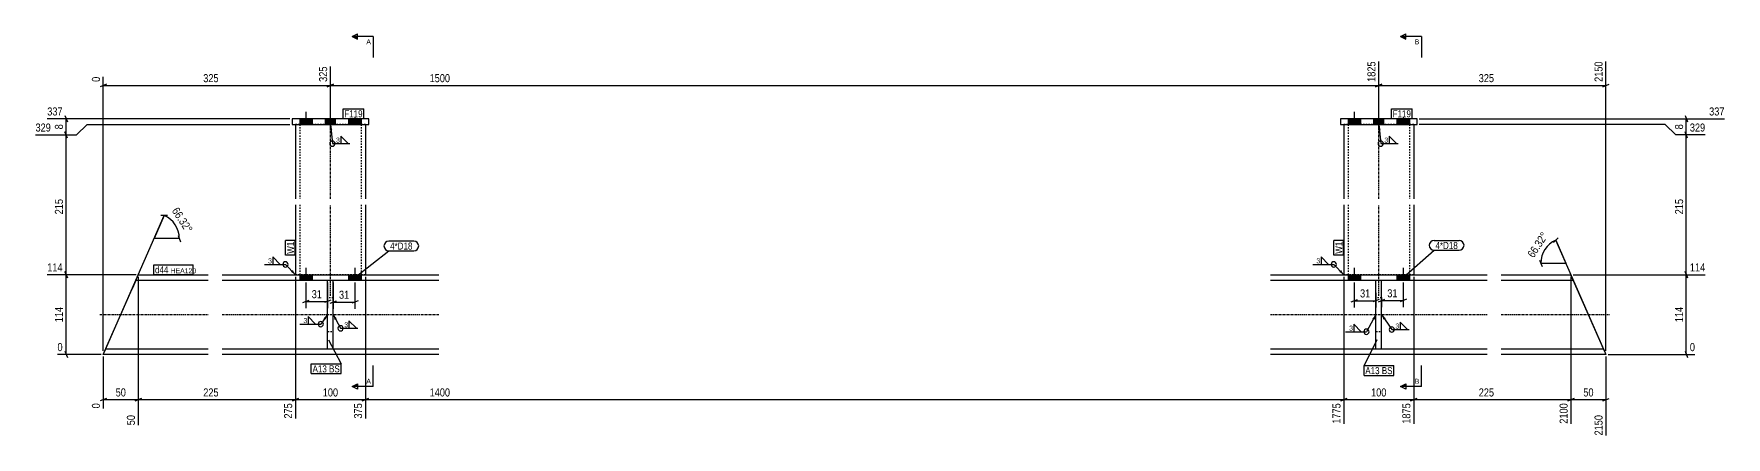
# Model space of a CAD drawing. Header units: millimetres. Extents: x 24 to 29639, y 5 to 975.
# Drawn here: x 27218 to 29639, y 5 to 581 of the extents above; entities that cross this region are included whole.
import ezdxf

# ---------------------------------------------------------------- set-up
doc = ezdxf.new("R2010")
doc.units = ezdxf.units.MM
doc.linetypes.add('DXK_LINE_DOT2', pattern=[3.9198, 1.9599, -1.9599])
doc.linetypes.add('DXK_LINE_DOT3', pattern=[5.9187, 2.979, -0.9799, 0.9799, -0.9799])
for name, color, linetype in [('MÅLSÆTNING', 7, 'Continuous'), ('STÅL', 7, 'Continuous'), ('TEKST', 7, 'Continuous')]:
    doc.layers.add(name, color=color, linetype=linetype)
doc.styles.add('Arial', font='ARIAL.TTF', dxfattribs={"height": 0.2})
doc.styles.add('Arial Narrow', font='ARIALN.TTF', dxfattribs={"height": 0.2})

msp = doc.modelspace()

# ---------------------------------------------------------------- hatches: boundary and pattern name
at = {"layer": 'STÅL', "linetype": 'Continuous'}
for points in [[(27598.2, 452), (27616.2, 452), (27616.2, 460), (27598.2, 460)], [(27598.2, 452), (27616.2, 452), (27616.2, 460), (27598.2, 460)], [(27635.2, 452), (27649.2, 452), (27649.2, 460), (27635.2, 460)], [(27635.2, 452), (27649.2, 452), (27649.2, 460), (27635.2, 460)], [(27668.2, 452), (27686.2, 452), (27686.2, 460), (27668.2, 460)], [(27668.2, 452), (27686.2, 452), (27686.2, 460), (27668.2, 460)], [(29098.2, 452), (29116.2, 452), (29116.2, 460), (29098.2, 460)], [(29098.2, 452), (29116.2, 452), (29116.2, 460), (29098.2, 460)], [(29135.2, 452), (29149.2, 452), (29149.2, 460), (29135.2, 460)], [(29135.2, 452), (29149.2, 452), (29149.2, 460), (29135.2, 460)], [(29168.2, 452), (29186.2, 452), (29186.2, 460), (29168.2, 460)], [(29168.2, 452), (29186.2, 452), (29186.2, 460), (29168.2, 460)], [(27598.2, 229), (27616.2, 229), (27616.2, 237), (27598.2, 237)], [(27668.2, 229), (27686.2, 229), (27686.2, 237), (27668.2, 237)], [(29098.2, 229), (29116.2, 229), (29116.2, 237), (29098.2, 237)], [(29168.2, 229), (29186.2, 229), (29186.2, 237), (29168.2, 237)]]:
    msp.add_hatch(color=96, dxfattribs=at).paths.add_polyline_path(points)
at = {"layer": 'TEKST', "linetype": 'Continuous'}
for color, points in [(30, [(27680.7, 577.7), (27680.7, 574), (27673.2, 577.7)]), (30, [(29180.7, 577.7), (29180.7, 574), (29173.2, 577.7)]), (3, [(27588.3, 243.7), (27592.2, 237), (27585.6, 241.1)]), (3, [(29088.3, 243.7), (29092.2, 237), (29085.6, 241.1)]), (3, [(27632.3, 175), (27638.2, 180), (27635.4, 172.9)]), (3, [(29132.9, 174.4), (29138.2, 180), (29136.2, 172.6)]), (3, [(29148.9, 172.8), (29146.2, 180), (29152, 174.9)]), (30, [(27680.7, 81.1), (27680.7, 77.4), (27673.2, 77.4)]), (30, [(29180.7, 81.1), (29180.7, 77.4), (29173.2, 77.4)])]:
    msp.add_hatch(color=color, dxfattribs=at).paths.add_polyline_path(points)

# ---------------------------------------------------------------- linework, layer by layer
at = {"layer": 'MÅLSÆTNING', "color": 7, "linetype": 'Continuous'}
for p, q in [((27642.2, 455), (27642.2, 534.8)), ((27642.2, 455), (27642.2, 534.8)), ((29142.2, 455), (29142.2, 542.1)), ((29467.2, 128.3), (29467.2, 542.1)), ((27321.7, 509.5), (27312.7, 505.9)), ((27317.2, 128.3), (27317.2, 520.2)), ((27646.7, 509.5), (27637.7, 505.9)), ((27637.7, 505.9), (27646.7, 509.5)), ((29137.7, 505.9), (29146.7, 509.5)), ((29462.7, 505.9), (29471.7, 509.5)), ((27317.2, 507.7), (27642.2, 507.7)), ((27642.2, 507.7), (29142.2, 507.7)), ((27262.2, 464.5), (27265.8, 455.5)), ((29580.4, 464.5), (29584, 455.5)), ((27220.2, 437), (27279, 437)), ((27584.2, 460), (27237, 460)), ((27265.8, 432.5), (27262.2, 441.5)), ((27264, 437), (27264, 460)), ((27279, 437), (27294, 452)), ((27279, 437), (27294, 452)), ((27294, 452), (27584.2, 452)), ((27294, 452), (27584.2, 452)), ((29200.2, 460), (29636.8, 460)), ((29552.2, 452), (29200.2, 452)), ((29567.2, 437), (29552.2, 452)), ((29609.2, 437), (29567.2, 437)), ((29584, 432.5), (29580.4, 441.5)), ((29582.2, 437), (29582.2, 460)), ((27318.4, 125.8), (27404.4, 321.7)), ((27404.4, 321.7), (27389.9, 288.8)), ((27409.2, 321.6), (27399.5, 321.9)), ((27424.1, 293.3), (27427.7, 284.3)), ((27425.9, 288.8), (27389.9, 288.8)), ((29392.1, 283), (29398.9, 289.9)), ((29466, 125.8), (29395.5, 286.5)), ((29395.5, 286.5), (29410, 253.5)), ((29372.2, 258), (29375.8, 249)), ((29374, 253.5), (29410, 253.5)), ((27364.2, 237), (27237, 237)), ((27265.8, 232.5), (27262.2, 241.5)), ((27264, 123), (27264, 237)), ((27367.2, 234), (27367.2, 21.8)), ((27592.2, 234), (27592.2, 31.3)), ((27592.2, 234), (27592.2, 31.3)), ((27607.2, 226), (27607.2, 189.3)), ((27638.2, 226), (27638.2, 189.3)), ((27646.2, 226), (27646.2, 188.4)), ((27677.2, 226), (27677.2, 188.4)), ((27692.2, 234), (27692.2, 31.3)), ((27692.2, 234), (27692.2, 31.3)), ((29092.2, 234), (29092.2, 24)), ((29092.2, 234), (29092.2, 24)), ((29107.2, 226), (29107.2, 190.3)), ((29177.2, 226), (29177.2, 190.6)), ((29192.2, 234), (29192.2, 24)), ((29417.2, 234), (29417.2, 24)), ((29417.2, 234), (29417.2, 24)), ((29420.2, 237), (29609.2, 237)), ((29584, 232.5), (29580.4, 241.5)), ((29582.2, 123), (29582.2, 237)), ((27602.7, 197.1), (27611.7, 200.7)), ((27607.2, 198.9), (27638.2, 198.9)), ((27642.7, 200.7), (27633.7, 197.1)), ((27646.2, 198), (27677.2, 198)), ((27681.7, 199.8), (27672.7, 196.2)), ((29102.7, 198.1), (29111.7, 201.7)), ((29107.2, 199.9), (29138.2, 199.9)), ((29142.7, 201.7), (29133.7, 198.1)), ((29138.2, 211.2), (29138.2, 190.3)), ((29146.2, 204.7), (29146.2, 190.6)), ((29146.2, 200.2), (29177.2, 200.2)), ((29181.7, 202), (29172.7, 198.4)), ((27314.2, 123), (27251.6, 123)), ((27262.2, 127.5), (27265.8, 118.5)), ((29470.2, 123), (29594.6, 123)), ((29580.4, 127.5), (29584, 118.5)), ((27317.2, 120), (27317.2, 45.9)), ((29467.2, 120), (29467.2, 7.2)), ((27321.7, 60.2), (27312.7, 56.6)), ((27317.2, 58.4), (27367.2, 58.4)), ((27362.7, 56.6), (27371.7, 60.2)), ((27367.2, 58.4), (27592.2, 58.4)), ((27596.7, 60.2), (27587.7, 56.6)), ((27587.7, 56.6), (27596.7, 60.2)), ((27592.2, 58.4), (27692.2, 58.4)), ((27696.7, 60.2), (27687.7, 56.6)), ((27687.7, 56.6), (27696.7, 60.2)), ((27692.2, 58.4), (29092.2, 58.4)), ((29096.7, 60.2), (29087.7, 56.6)), ((29087.7, 56.6), (29096.7, 60.2)), ((29092.2, 58.4), (29192.2, 58.4)), ((29187.7, 56.6), (29196.7, 60.2)), ((29421.7, 60.2), (29412.7, 56.6)), ((29417.2, 58.4), (29467.2, 58.4)), ((29462.7, 56.6), (29471.7, 60.2))]:
    msp.add_line(p, q, dxfattribs=at)
for centre, start, end in [((27389.9, 288.8), 0, 66.3179), ((29410, 253.5), 113.6821, 180)]:
    msp.add_arc(centre, 36, start, end, dxfattribs=at)
at = {"layer": 'STÅL', "color": 96, "linetype": 'Continuous'}
for p, q in [((27642.2, 445.4), (27642.2, 532)), ((27642.2, 445.4), (27642.2, 532)), ((29142.2, 445.4), (29142.2, 532)), ((29142.2, 445.4), (29142.2, 532)), ((27607.2, 470), (27607.2, 452)), ((27607.2, 470), (27607.2, 452)), ((27677.2, 470), (27677.2, 452)), ((27677.2, 470), (27677.2, 452)), ((29107.2, 470), (29107.2, 452)), ((29107.2, 470), (29107.2, 452)), ((29177.2, 470), (29177.2, 452)), ((29177.2, 470), (29177.2, 452)), ((27598.2, 460), (27598.2, 452)), ((27598.2, 460), (27598.2, 452)), ((27616.2, 460), (27616.2, 452)), ((27616.2, 460), (27616.2, 452)), ((27635.2, 452), (27635.2, 460)), ((27635.2, 452), (27635.2, 460)), ((27649.2, 452), (27649.2, 460)), ((27649.2, 452), (27649.2, 460)), ((27668.2, 460), (27668.2, 452)), ((27668.2, 460), (27668.2, 452)), ((27686.2, 460), (27686.2, 452)), ((27686.2, 460), (27686.2, 452)), ((29098.2, 460), (29098.2, 452)), ((29098.2, 460), (29098.2, 452)), ((29116.2, 460), (29116.2, 452)), ((29116.2, 460), (29116.2, 452)), ((29135.2, 452), (29135.2, 460)), ((29135.2, 452), (29135.2, 460)), ((29149.2, 452), (29149.2, 460)), ((29149.2, 452), (29149.2, 460)), ((29168.2, 460), (29168.2, 452)), ((29168.2, 460), (29168.2, 452)), ((29186.2, 460), (29186.2, 452)), ((29186.2, 460), (29186.2, 452)), ((27607.2, 247), (27607.2, 229)), ((27677.2, 247), (27677.2, 229)), ((29107.2, 247), (29107.2, 229)), ((29177.2, 247), (29177.2, 229)), ((27598.2, 237), (27598.2, 229)), ((27616.2, 237), (27616.2, 229)), ((27668.2, 237), (27668.2, 229)), ((27686.2, 237), (27686.2, 229)), ((29098.2, 237), (29098.2, 229)), ((29116.2, 237), (29116.2, 229)), ((29168.2, 237), (29168.2, 229)), ((29186.2, 237), (29186.2, 229))]:
    msp.add_line(p, q, dxfattribs=at)
at = {"layer": 'STÅL', "color": 7, "linetype": 'DXK_LINE_DOT3'}
for p, q in [((27642.2, 345.4), (27642.2, 482)), ((29142.2, 345.4), (29142.2, 482)), ((27642.2, 207), (27642.2, 337)), ((29142.2, 207), (29142.2, 337)), ((27312.2, 180), (27467.2, 180)), ((27487.2, 180), (27797.2, 180)), ((28987.2, 180), (29297.2, 180)), ((29317.2, 180), (29472.2, 180))]:
    msp.add_line(p, q, dxfattribs=at)
at = {"layer": 'STÅL', "color": 2, "linetype": 'Continuous'}
for p, q in [((27697.2, 460), (27587.2, 460)), ((27587.2, 460), (27587.2, 452)), ((27587.2, 452), (27697.2, 452)), ((27592.2, 452), (27592.2, 345.4)), ((27692.2, 452), (27692.2, 345.4)), ((27697.2, 452), (27697.2, 460)), ((29197.2, 460), (29087.2, 460)), ((29087.2, 460), (29087.2, 452)), ((29087.2, 452), (29197.2, 452)), ((29092.2, 452), (29092.2, 345.4)), ((29192.2, 452), (29192.2, 345.4)), ((29197.2, 452), (29197.2, 460)), ((27592.2, 337), (27592.2, 237)), ((27692.2, 337), (27692.2, 237)), ((29092.2, 337), (29092.2, 237)), ((29192.2, 337), (29192.2, 237)), ((27363.7, 229), (27358.4, 217)), ((27363.7, 229), (27367.2, 237)), ((27467.2, 229), (27363.7, 229)), ((27367.2, 237), (27467.2, 237)), ((27487.2, 237), (27797.2, 237)), ((27797.2, 229), (27487.2, 229)), ((27638.2, 131), (27638.2, 229)), ((27646.2, 131), (27646.2, 229)), ((28987.2, 237), (29297.2, 237)), ((29297.2, 229), (28987.2, 229)), ((29138.2, 131), (29138.2, 229)), ((29146.2, 131), (29146.2, 229)), ((29317.2, 237), (29417.2, 237)), ((29420.7, 229), (29317.2, 229)), ((29458.4, 143), (29417.2, 237)), ((27317.2, 123), (27358.4, 217)), ((27467.2, 123), (27317.2, 123)), ((27320.7, 131), (27467.2, 131)), ((27487.2, 131), (27797.2, 131)), ((27797.2, 123), (27487.2, 123)), ((28987.2, 131), (29297.2, 131)), ((29297.2, 123), (28987.2, 123)), ((29317.2, 131), (29463.7, 131)), ((29467.2, 123), (29317.2, 123)), ((29463.7, 131), (29458.4, 143)), ((29463.7, 131), (29467.2, 123))]:
    msp.add_line(p, q, dxfattribs=at)
at = {"layer": 'STÅL', "color": 7, "linetype": 'DXK_LINE_DOT2'}
for p, q in [((27692.2, 452), (27592.2, 452)), ((27598.2, 452), (27598.2, 345.4)), ((27686.2, 452), (27686.2, 345.4)), ((29192.2, 452), (29092.2, 452)), ((29098.2, 452), (29098.2, 345.4)), ((29186.2, 452), (29186.2, 345.4)), ((27598.2, 337), (27598.2, 237)), ((27686.2, 337), (27686.2, 237)), ((29098.2, 337), (29098.2, 237)), ((29186.2, 337), (29186.2, 237)), ((27363.3, 228.1), (27360.4, 221.6)), ((27363.7, 229), (27363.3, 228.1)), ((27692.2, 237), (27592.2, 237)), ((27646.2, 229), (27638.2, 229)), ((27638.2, 131), (27638.2, 229)), ((27646.2, 131), (27646.2, 229)), ((29192.2, 237), (29092.2, 237)), ((29146.2, 229), (29138.2, 229)), ((29138.2, 131), (29138.2, 229)), ((29146.2, 131), (29146.2, 229)), ((29421.1, 228.1), (29420.7, 229)), ((27646.2, 204), (27638.2, 204)), ((29146.2, 204), (29138.2, 204)), ((27638.2, 156), (27646.2, 156)), ((29138.2, 156), (29146.2, 156)), ((27638.2, 131), (27646.2, 131)), ((29138.2, 131), (29146.2, 131)), ((29463.3, 132), (29460.4, 138.4)), ((29463.7, 131), (29463.3, 132))]:
    msp.add_line(p, q, dxfattribs=at)
at = {"layer": 'STÅL', "color": 96, "linetype": 'DXK_LINE_DOT2'}
for p, q in [((27607.2, 247), (27607.2, 229)), ((27677.2, 247), (27677.2, 229)), ((29107.2, 247), (29107.2, 229)), ((29177.2, 247), (29177.2, 229)), ((27598.2, 237), (27598.2, 229)), ((27616.2, 237), (27616.2, 229)), ((27668.2, 237), (27668.2, 229)), ((27686.2, 237), (27686.2, 229)), ((29098.2, 237), (29098.2, 229)), ((29116.2, 237), (29116.2, 229)), ((29168.2, 237), (29168.2, 229)), ((29186.2, 237), (29186.2, 229))]:
    msp.add_line(p, q, dxfattribs=at)
at = {"layer": 'TEKST', "color": 30, "linetype": 'Continuous'}
for p, q in [((27673.2, 577.7), (27680.7, 581.5)), ((27680.7, 574), (27680.7, 581.5)), ((29173.2, 577.7), (29180.7, 581.5)), ((29180.7, 574), (29180.7, 581.5)), ((27673.2, 577.7), (27680.7, 574)), ((29173.2, 577.7), (29180.7, 574)), ((27673.2, 77.4), (27680.7, 81.1)), ((27680.7, 73.6), (27673.2, 77.4)), ((27680.7, 81.1), (27680.7, 73.6)), ((29173.2, 77.4), (29180.7, 81.1)), ((29180.7, 73.6), (29173.2, 77.4)), ((29180.7, 81.1), (29180.7, 73.6))]:
    msp.add_line(p, q, dxfattribs=at)
at = {"layer": 'TEKST', "color": 3, "linetype": 'Continuous'}
for p, q in [((27592.2, 237), (27577.8, 251.8)), ((29092.2, 237), (29077.8, 251.8)), ((27638.2, 180), (27628.4, 166.4)), ((29138.2, 180), (29124.6, 155.5))]:
    msp.add_line(p, q, dxfattribs=at)
for centre, start, end in [((27628.4, 166.4), 90, 270), ((27628.4, 166.4), 270, 90), ((29124.6, 155.5), 90, 270), ((29124.6, 155.5), 270, 90)]:
    msp.add_arc(centre, 3.75, start, end, dxfattribs=at)

# ---------------------------------------------------------------- wipeouts: each hides what was drawn before it
at = {"color": 0, "linetype": 'Continuous'}
for points in [[(27700.2, 566.5), (27700.2, 574), (27693.5, 574), (27693.5, 566.5)], [(29200.2, 566.5), (29200.2, 574), (29193.5, 574), (29193.5, 566.5)]]:
    msp.add_wipeout(points, dxfattribs=at).dxf.layer = 'TEKST'
at = {"color": 0}
for points in [[(27759.6, 273), (27759.6, 283.5), (27727.6, 283.5), (27727.6, 273)], [(29255.3, 273.8), (29255.3, 284.3), (29223.3, 284.3), (29223.3, 273.8)], [(27558.2, 252.7), (27558.2, 261.4), (27552.4, 261.4), (27552.4, 252.7)], [(29058.2, 252.7), (29058.2, 261.4), (29052.4, 261.4), (29052.4, 252.7)], [(27637, 97.4), (27637, 107.9), (27616.6, 107.9), (27616.6, 97.4)], [(29143.4, 94.9), (29143.4, 105.4), (29122.9, 105.4), (29122.9, 94.9)]]:
    msp.add_wipeout(points, dxfattribs=at).dxf.layer = 'TEKST'

# ---------------------------------------------------------------- next in the draw order: linework, layer by layer
at = {"layer": 'TEKST', "color": 7, "linetype": 'Continuous'}
for p, q in [((27703.2, 577.7), (27673.2, 577.7)), ((27703.2, 577.7), (27703.2, 547.7)), ((29203.2, 577.7), (29173.2, 577.7)), ((29203.2, 577.7), (29203.2, 547.7))]:
    msp.add_line(p, q, dxfattribs=at)
at = {"layer": 'TEKST', "color": 3, "linetype": 'Continuous'}
for p, q in [((27547.7, 251.8), (27577.8, 251.8)), ((27559.7, 262.5), (27559.7, 251.8)), ((27559.7, 251.8), (27570.4, 251.8)), ((29047.7, 251.8), (29077.8, 251.8)), ((29059.7, 262.5), (29059.7, 251.8)), ((29059.7, 251.8), (29070.4, 251.8))]:
    msp.add_line(p, q, dxfattribs=at)

# ---------------------------------------------------------------- next in the draw order: texts
at = {"layer": 'TEKST', "color": 3, "linetype": 'Continuous', "style": 'Arial'}
for s, p in [('A', (27693.5, 566.5)), ('B', (29193.5, 566.5))]:
    msp.add_text(s, height=7.16, dxfattribs=at).set_placement(p)
at = {"layer": 'TEKST', "color": 3, "style": 'Arial Narrow'}
for p in [(27553, 253.3), (29053, 253.3)]:
    msp.add_text('3', height=7.16, dxfattribs=at).set_placement(p)

# ---------------------------------------------------------------- next in the draw order: wipeouts: each hides what was drawn before it
at = {"color": 0, "linetype": 'Continuous'}
for points, layer in [([(27639.8, 537.2), (27623, 537.2), (27623, 510.4), (27639.8, 510.4)], 'MÅLSÆTNING'), ([(29139.8, 544.5), (29123, 544.5), (29123, 510.4), (29139.8, 510.4)], 'MÅLSÆTNING'), ([(27314.8, 522.6), (27298, 522.6), (27298, 510.4), (27314.8, 510.4)], 'MÅLSÆTNING'), ([(29639.2, 462.4), (29639.2, 479.2), (29612.5, 479.2), (29612.5, 462.4)], 'MÅLSÆTNING'), ([(27261.3, 239.4), (27261.3, 256.2), (27234.6, 256.2), (27234.6, 239.4)], 'MÅLSÆTNING'), ([(29611.6, 239.4), (29611.6, 256.2), (29584.9, 256.2), (29584.9, 239.4)], 'MÅLSÆTNING'), ([(27261.3, 125.4), (27261.3, 142.2), (27249.2, 142.2), (27249.2, 125.4)], 'MÅLSÆTNING'), ([(29597, 125.4), (29597, 142.2), (29584.9, 142.2), (29584.9, 125.4)], 'MÅLSÆTNING'), ([(27314.8, 55.6), (27298, 55.6), (27298, 43.5), (27314.8, 43.5)], 'MÅLSÆTNING'), ([(27589.8, 55.6), (27573, 55.6), (27573, 28.9), (27589.8, 28.9)], 'MÅLSÆTNING'), ([(27689.8, 55.6), (27673, 55.6), (27673, 28.9), (27689.8, 28.9)], 'MÅLSÆTNING'), ([(29089.8, 55.6), (29073, 55.6), (29073, 21.6), (29089.8, 21.6)], 'MÅLSÆTNING'), ([(29189.8, 55.6), (29173, 55.6), (29173, 21.6), (29189.8, 21.6)], 'MÅLSÆTNING'), ([(27364.8, 38.8), (27348, 38.8), (27348, 19.4), (27364.8, 19.4)], 'MÅLSÆTNING'), ([(29464.8, 38.8), (29448, 38.8), (29448, 4.8), (29464.8, 4.8)], 'MÅLSÆTNING'), ([(27700.2, 81.1), (27700.2, 88.6), (27693.5, 88.6), (27693.5, 81.1)], 'TEKST')]:
    msp.add_wipeout(points, dxfattribs=at).dxf.layer = layer
at = {"color": 0}
for points, layer in [([(27501.6, 510), (27501.6, 526.8), (27457.8, 526.8), (27457.8, 510)], 'MÅLSÆTNING'), ([(29002.7, 510), (29002.7, 526.8), (27781.7, 526.8), (27781.7, 510)], 'MÅLSÆTNING'), ([(27261.8, 454.6), (27245, 454.6), (27245, 442.5), (27261.8, 442.5)], 'MÅLSÆTNING'), ([(29580, 454.6), (29563.2, 454.6), (29563.2, 442.5), (29580, 442.5)], 'MÅLSÆTNING'), ([(27435.5, 292.2), (27449.6, 301.4), (27425.5, 338.4), (27411.4, 329.2)], 'MÅLSÆTNING'), ([(29388.5, 293.9), (29374.4, 303.1), (29350.3, 266.2), (29364.3, 257)], 'MÅLSÆTNING'), ([(29132.4, 202.2), (29132.4, 219), (29113, 219), (29113, 202.2)], 'MÅLSÆTNING'), ([(27632.4, 201.1), (27632.4, 217.9), (27613, 217.9), (27613, 201.1)], 'MÅLSÆTNING'), ([(27261.8, 193.4), (27245, 193.4), (27245, 166.7), (27261.8, 166.7)], 'MÅLSÆTNING'), ([(29580, 193.4), (29563.2, 193.4), (29563.2, 166.7), (29580, 166.7)], 'MÅLSÆTNING'), ([(27351.9, 60.6), (27351.9, 77.4), (27332.5, 77.4), (27332.5, 60.6)], 'MÅLSÆTNING'), ([(27501.6, 60.6), (27501.6, 77.4), (27457.8, 77.4), (27457.8, 60.6)], 'MÅLSÆTNING'), ([(27655.6, 60.6), (27655.6, 77.4), (27628.8, 77.4), (27628.8, 60.6)], 'MÅLSÆTNING'), ([(29002.7, 60.6), (29002.7, 77.4), (27781.7, 77.4), (27781.7, 60.6)], 'MÅLSÆTNING'), ([(29155.6, 60.6), (29155.6, 77.4), (29128.8, 77.4), (29128.8, 60.6)], 'MÅLSÆTNING'), ([(29451.9, 60.6), (29451.9, 77.4), (29432.5, 77.4), (29432.5, 60.6)], 'MÅLSÆTNING'), ([(27688.2, 462.1), (27688.2, 472.6), (27662, 472.6), (27662, 462.1)], 'TEKST'), ([(27655.4, 425.4), (27655.4, 434.1), (27649.6, 434.1), (27649.6, 425.4)], 'TEKST'), ([(29155.4, 425.4), (29155.4, 434.1), (29149.6, 434.1), (29149.6, 425.4)], 'TEKST'), ([(27590.1, 284.3), (27579.6, 284.3), (27579.6, 267), (27590.1, 267)], 'TEKST'), ([(27759.6, 273), (27759.6, 283.5), (27727.6, 283.5), (27727.6, 273)], 'TEKST'), ([(29090.1, 284.3), (29079.6, 284.3), (29079.6, 267), (29090.1, 267)], 'TEKST'), ([(29255.3, 273.8), (29255.3, 284.3), (29223.3, 284.3), (29223.3, 273.8)], 'TEKST'), ([(27410.4, 239.1), (27410.4, 249.6), (27391.2, 249.6), (27391.2, 239.1)], 'TEKST'), ([(27608.8, 167.3), (27608.8, 176), (27603, 176), (27603, 167.3)], 'TEKST'), ([(27667.1, 161.3), (27667.1, 170), (27661.4, 170), (27661.4, 161.3)], 'TEKST'), ([(29105, 156.4), (29105, 165.1), (29099.2, 165.1), (29099.2, 156.4)], 'TEKST'), ([(29171.2, 159.5), (29171.2, 168.2), (29165.4, 168.2), (29165.4, 159.5)], 'TEKST'), ([(27637, 97.4), (27637, 107.9), (27616.6, 107.9), (27616.6, 97.4)], 'TEKST'), ([(29143.4, 94.9), (29143.4, 105.4), (29122.9, 105.4), (29122.9, 94.9)], 'TEKST')]:
    msp.add_wipeout(points, dxfattribs=at).dxf.layer = layer

# ---------------------------------------------------------------- next in the draw order: hatches: boundary and pattern name
at = {"layer": 'TEKST', "linetype": 'Continuous'}
for points in [[(27641.1, 444.4), (27642.2, 452), (27644.8, 444.8)], [(29141.1, 444.4), (29142.2, 452), (29144.8, 444.8)], [(27648.1, 172.5), (27646.2, 180), (27651.4, 174.3)]]:
    msp.add_hatch(color=3, dxfattribs=at).paths.add_polyline_path(points)

# ---------------------------------------------------------------- next in the draw order: linework, layer by layer
at = {"layer": 'MÅLSÆTNING', "color": 7, "linetype": 'Continuous'}
for p, q in [((29142.2, 455), (29142.2, 542.1)), ((29146.7, 509.5), (29137.7, 505.9)), ((29142.2, 507.7), (29467.2, 507.7)), ((27220.2, 437), (27279, 437)), ((27265.8, 432.5), (27262.2, 441.5)), ((27264, 237), (27264, 437)), ((29552.2, 452), (29200.2, 452)), ((29567.2, 437), (29552.2, 452)), ((29609.2, 437), (29567.2, 437)), ((29584, 432.5), (29580.4, 441.5)), ((29582.2, 237), (29582.2, 437)), ((27364.2, 237), (27237, 237)), ((27262.2, 241.5), (27265.8, 232.5)), ((27367.2, 234), (27367.2, 21.8)), ((29192.2, 234), (29192.2, 24)), ((29420.2, 237), (29609.2, 237)), ((29580.4, 241.5), (29584, 232.5)), ((27641.7, 196.2), (27650.7, 199.8)), ((29141.7, 198.4), (29150.7, 202)), ((27371.7, 60.2), (27362.7, 56.6)), ((29196.7, 60.2), (29187.7, 56.6)), ((29192.2, 58.4), (29417.2, 58.4)), ((29412.7, 56.6), (29421.7, 60.2))]:
    msp.add_line(p, q, dxfattribs=at)
at = {"layer": 'TEKST', "color": 3, "linetype": 'Continuous'}
for p, q in [((27642.2, 452), (27645, 424.5)), ((29142.2, 452), (29145, 424.5)), ((27645, 424.5), (27669.8, 424.5)), ((27667.7, 424.5), (27657, 435.2)), ((27657, 435.2), (27657, 424.5)), ((27657, 424.5), (27667.7, 424.5)), ((29145, 424.5), (29169.8, 424.5)), ((29167.7, 424.5), (29157, 435.2)), ((29157, 435.2), (29157, 424.5)), ((29157, 424.5), (29167.7, 424.5)), ((27621, 166.4), (27610.3, 177.1)), ((27610.3, 177.1), (27610.3, 166.4)), ((27646.2, 180), (27656.7, 160.4)), ((27679.4, 160.4), (27668.7, 171.1)), ((27668.7, 171.1), (27668.7, 160.4)), ((29146.2, 180), (29160.8, 158.6)), ((27598.3, 166.4), (27628.4, 166.4)), ((27610.3, 166.4), (27621, 166.4)), ((27656.7, 160.4), (27681.5, 160.4)), ((27668.7, 160.4), (27679.4, 160.4)), ((29094.5, 155.5), (29124.6, 155.5)), ((29117.2, 155.5), (29106.5, 166.2)), ((29106.5, 166.2), (29106.5, 155.5)), ((29106.5, 155.5), (29117.2, 155.5)), ((29160.8, 158.6), (29185.6, 158.6)), ((29183.5, 158.6), (29172.8, 169.3)), ((29172.8, 169.3), (29172.8, 158.6)), ((29172.8, 158.6), (29183.5, 158.6))]:
    msp.add_line(p, q, dxfattribs=at)
at = {"layer": 'TEKST', "color": 7, "linetype": 'Continuous'}
for p, q in [((27677.2, 233), (27725.8, 271.2)), ((27725.8, 285.3), (27761.4, 285.3)), ((27725.8, 271.2), (27761.4, 271.2)), ((29177.2, 233), (29221.5, 272)), ((29221.5, 286.1), (29257.1, 286.1)), ((29221.5, 272), (29257.1, 272)), ((27614.8, 95.6), (27614.8, 109.7)), ((27703.2, 77.4), (27703.2, 107.4)), ((29121.1, 93.1), (29121.1, 107.2)), ((27703.2, 77.4), (27673.2, 77.4))]:
    msp.add_line(p, q, dxfattribs=at)
at = {"layer": 'TEKST', "color": 3, "linetype": 'Continuous'}
for centre, start, end in [((27645, 424.5), 90, 270), ((27645, 424.5), 270, 90), ((29145, 424.5), 90, 270), ((29145, 424.5), 270, 90), ((27656.7, 160.4), 90, 270), ((27656.7, 160.4), 270, 90), ((29160.8, 158.6), 90, 270), ((29160.8, 158.6), 270, 90)]:
    msp.add_arc(centre, 3.75, start, end, dxfattribs=at)
at = {"layer": 'TEKST', "color": 7, "linetype": 'Continuous'}
for centre, start, end in [((27725.8, 278.2), 90, 270), ((27761.4, 278.2), 270, 90), ((29221.5, 279.1), 90, 270), ((29257.1, 279.1), 270, 90)]:
    msp.add_arc(centre, 7.05, start, end, dxfattribs=at)

# ---------------------------------------------------------------- next in the draw order: texts
at = {"layer": 'MÅLSÆTNING', "color": 3, "linetype": 'Continuous', "style": 'Arial Narrow'}
for s, height, p in [('325', 11.45, (27637.4, 512.8)), ('1825', 11.45, (29137.4, 512.8)), ('0', 11.5, (27312.4, 512.8)), ('0', 11.5, (27312.4, 45.9)), ('275', 11.45, (27587.4, 31.3)), ('375', 11.45, (27687.4, 31.3)), ('1775', 11.45, (29087.4, 24)), ('1875', 11.45, (29187.4, 24)), ('50', 11.45, (27362.4, 21.8)), ('2150', 11.45, (29462.4, 7.2))]:
    msp.add_text(s, height=height, rotation=90.0002, dxfattribs=at).set_placement(p)
at = {"layer": 'MÅLSÆTNING', "color": 3, "style": 'Arial Narrow'}
for s, p in [('325', (27460.2, 512.4)), ('1500', (27784.1, 512.4)), ('31', (27615.4, 203.5)), ('31', (29115.4, 204.6)), ('50', (27334.9, 63)), ('225', (27460.2, 63)), ('100', (27631.2, 63)), ('1400', (27784.1, 63)), ('100', (29131.2, 63)), ('50', (29434.9, 63))]:
    msp.add_text(s, height=11.45, dxfattribs=at).set_placement(p)
at = {"layer": 'MÅLSÆTNING', "color": 3, "linetype": 'Continuous', "style": 'Arial Narrow'}
for s, height, p in [('337', 11.45, (29614.9, 464.8)), ('114', 11.45, (27237, 241.8)), ('114', 11.45, (29587.3, 241.8)), ('0', 11.5, (27251.6, 127.8)), ('0', 11.5, (29587.3, 127.8))]:
    msp.add_text(s, height=height, dxfattribs=at).set_placement(p)
at = {"layer": 'MÅLSÆTNING', "color": 3, "style": 'Arial Narrow'}
for s, height, rotation, p in [('8', 11.5, 90.0002, (29577.6, 444.9)), ('66.32°', 11.45, -56.8431, (27414.7, 328.5)), ('66.32°', 11.45, 56.8431, (29363.7, 260.3)), ('114', 11.45, 90.0002, (27259.4, 169.1)), ('114', 11.45, 90.0002, (29577.6, 169.1))]:
    msp.add_text(s, height=height, rotation=rotation, dxfattribs=at).set_placement(p)
at = {"layer": 'TEKST', "color": 3, "style": 'Arial Narrow'}
for s, height, p in [('3', 7.16, (27650.2, 426)), ('3', 7.16, (29150.2, 426)), ('4*D18', 10.02, (27727.6, 273)), ('4*D18', 10.02, (29223.3, 273.8)), ('3', 7.16, (27603.6, 167.9)), ('3', 7.16, (27662, 161.9)), ('3', 7.16, (29099.8, 157)), ('3', 7.16, (29166, 160.1))]:
    msp.add_text(s, height=height, dxfattribs=at).set_placement(p)
at = {"layer": 'TEKST', "color": 3, "linetype": 'Continuous', "style": 'Arial'}
msp.add_text('A', height=7.16, dxfattribs=at).set_placement((27693.5, 81.1))

# ---------------------------------------------------------------- next in the draw order: wipeouts: each hides what was drawn before it
at = {"color": 0, "linetype": 'Continuous'}
msp.add_wipeout([(27261.3, 462.4), (27261.3, 479.2), (27234.6, 479.2), (27234.6, 462.4)], dxfattribs=at).dxf.layer = 'MÅLSÆTNING'
at = {"color": 0}
for points in [[(27688.2, 462.1), (27688.2, 472.6), (27662, 472.6), (27662, 462.1)], [(27590.1, 284.3), (27579.6, 284.3), (27579.6, 267), (27590.1, 267)], [(29090.1, 284.3), (29079.6, 284.3), (29079.6, 267), (29090.1, 267)], [(27410.4, 239.1), (27410.4, 249.6), (27391.2, 249.6), (27391.2, 239.1)], [(27655.5, 97.4), (27655.5, 107.9), (27640.2, 107.9), (27640.2, 97.4)], [(29161.9, 94.9), (29161.9, 105.4), (29146.5, 105.4), (29146.5, 94.9)]]:
    msp.add_wipeout(points, dxfattribs=at).dxf.layer = 'TEKST'

# ---------------------------------------------------------------- next in the draw order: linework, layer by layer
at = {"layer": 'TEKST', "color": 7, "linetype": 'Continuous'}
for p, q in [((27660.2, 474.4), (27690, 474.4)), ((27660.2, 460.3), (27660.2, 474.4)), ((27660.2, 460.3), (27690, 460.3)), ((27690, 460.3), (27690, 474.4)), ((27577.8, 265.2), (27577.8, 286.1)), ((27591.9, 286.1), (27577.8, 286.1)), ((27591.9, 265.2), (27591.9, 286.1)), ((29077.8, 265.2), (29077.8, 286.1)), ((29091.9, 286.1), (29077.8, 286.1)), ((29091.9, 265.2), (29091.9, 286.1)), ((27389.4, 237.3), (27389.4, 251.4)), ((27591.9, 265.2), (27577.8, 265.2)), ((29091.9, 265.2), (29077.8, 265.2))]:
    msp.add_line(p, q, dxfattribs=at)
at = {"layer": 'TEKST', "color": 3, "linetype": 'Continuous'}
for p, q in [((27570.4, 251.8), (27559.7, 262.5)), ((29070.4, 251.8), (29059.7, 262.5))]:
    msp.add_line(p, q, dxfattribs=at)
for centre, start, end in [((27577.8, 251.8), 90, 270), ((27577.8, 251.8), 270, 90), ((29077.8, 251.8), 90, 270), ((29077.8, 251.8), 270, 90)]:
    msp.add_arc(centre, 3.75, start, end, dxfattribs=at)

# ---------------------------------------------------------------- next in the draw order: texts
at = {"layer": 'MÅLSÆTNING', "color": 3, "linetype": 'Continuous', "style": 'Arial Narrow'}
msp.add_text('337', height=11.45, dxfattribs=at).set_placement((27237, 464.8))
at = {"layer": 'MÅLSÆTNING', "color": 3, "style": 'Arial Narrow'}
msp.add_text('8', height=11.5, rotation=90.0002, dxfattribs=at).set_placement((27259.4, 444.9))
at = {"layer": 'TEKST', "color": 3, "style": 'Arial Narrow'}
msp.add_text('F119', height=10.02, dxfattribs=at).set_placement((27662, 462.1))
for p in [(27590.1, 267), (29090.1, 267)]:
    msp.add_text('W1', height=10.02, rotation=90.0002, dxfattribs=at).set_placement(p)

# ---------------------------------------------------------------- next in the draw order: wipeouts: each hides what was drawn before it
at = {"color": 0, "linetype": 'Continuous'}
for points, layer in [([(29464.8, 544.5), (29448, 544.5), (29448, 510.4), (29464.8, 510.4)], 'MÅLSÆTNING'), ([(29611.6, 439.4), (29611.6, 456.2), (29584.9, 456.2), (29584.9, 439.4)], 'MÅLSÆTNING'), ([(29414.8, 55.6), (29398, 55.6), (29398, 21.6), (29414.8, 21.6)], 'MÅLSÆTNING'), ([(29200.2, 81.1), (29200.2, 88.6), (29193.5, 88.6), (29193.5, 81.1)], 'TEKST')]:
    msp.add_wipeout(points, dxfattribs=at).dxf.layer = layer
at = {"color": 0}
for points, layer in [([(29326.6, 510), (29326.6, 526.8), (29282.8, 526.8), (29282.8, 510)], 'MÅLSÆTNING'), ([(27261.8, 353.1), (27245, 353.1), (27245, 321), (27261.8, 321)], 'MÅLSÆTNING'), ([(29580, 353.1), (29563.2, 353.1), (29563.2, 321), (29580, 321)], 'MÅLSÆTNING'), ([(29171.4, 202.4), (29171.4, 219.2), (29152, 219.2), (29152, 202.4)], 'MÅLSÆTNING'), ([(27671.4, 200.3), (27671.4, 217.1), (27652, 217.1), (27652, 200.3)], 'MÅLSÆTNING'), ([(29326.6, 60.6), (29326.6, 77.4), (29282.8, 77.4), (29282.8, 60.6)], 'MÅLSÆTNING'), ([(29188.2, 462.1), (29188.2, 472.6), (29162, 472.6), (29162, 462.1)], 'TEKST'), ([(27444.1, 239.1), (27444.1, 246.6), (27413.5, 246.6), (27413.5, 239.1)], 'TEKST'), ([(27655.5, 97.4), (27655.5, 107.9), (27640.2, 107.9), (27640.2, 97.4)], 'TEKST'), ([(29161.9, 94.9), (29161.9, 105.4), (29146.5, 105.4), (29146.5, 94.9)], 'TEKST')]:
    msp.add_wipeout(points, dxfattribs=at).dxf.layer = layer

# ---------------------------------------------------------------- next in the draw order: linework, layer by layer
at = {"layer": 'TEKST', "color": 7, "linetype": 'Continuous'}
for p, q in [((27639.6, 143.8), (27657.3, 109.7)), ((29139.6, 143.8), (29121.1, 107.2)), ((27614.8, 109.7), (27657.3, 109.7)), ((27657.3, 95.6), (27657.3, 109.7)), ((29121.1, 107.2), (29163.7, 107.2)), ((29163.7, 93.1), (29163.7, 107.2)), ((29203.2, 77.4), (29203.2, 107.4)), ((27614.8, 95.6), (27657.3, 95.6)), ((29121.1, 93.1), (29163.7, 93.1)), ((29203.2, 77.4), (29173.2, 77.4))]:
    msp.add_line(p, q, dxfattribs=at)

# ---------------------------------------------------------------- next in the draw order: texts
at = {"layer": 'MÅLSÆTNING', "color": 3, "linetype": 'Continuous', "style": 'Arial Narrow'}
for s, p in [('2150', (29462.4, 512.8)), ('2100', (29412.4, 24))]:
    msp.add_text(s, height=11.45, rotation=90.0002, dxfattribs=at).set_placement(p)
at = {"layer": 'MÅLSÆTNING', "color": 3, "style": 'Arial Narrow'}
for s, p in [('325', (29285.2, 512.4)), ('31', (27654.4, 202.7)), ('31', (29154.4, 204.8)), ('225', (29285.2, 63))]:
    msp.add_text(s, height=11.45, dxfattribs=at).set_placement(p)
at = {"layer": 'MÅLSÆTNING', "color": 3, "linetype": 'Continuous', "style": 'Arial Narrow'}
msp.add_text('329', height=11.45, dxfattribs=at).set_placement((29587.3, 441.8))
at = {"layer": 'MÅLSÆTNING', "color": 3, "style": 'Arial Narrow'}
for p in [(27259.4, 323.4), (29577.6, 323.4)]:
    msp.add_text('215', height=11.45, rotation=90.0002, dxfattribs=at).set_placement(p)
at = {"layer": 'TEKST', "color": 3, "style": 'Arial Narrow'}
for s, p in [('A13', (27616.6, 97.4)), ('BS', (27640.2, 97.4)), ('A13', (29122.9, 94.9)), ('BS', (29146.5, 94.9))]:
    msp.add_text(s, height=10.02, dxfattribs=at).set_placement(p)
at = {"layer": 'TEKST', "color": 3, "linetype": 'Continuous', "style": 'Arial'}
msp.add_text('B', height=7.16, dxfattribs=at).set_placement((29193.5, 81.1))

# ---------------------------------------------------------------- next in the draw order: wipeouts: each hides what was drawn before it
at = {"color": 0, "linetype": 'Continuous'}
msp.add_wipeout([(27244.5, 439.4), (27244.5, 456.2), (27217.8, 456.2), (27217.8, 439.4)], dxfattribs=at).dxf.layer = 'MÅLSÆTNING'
at = {"color": 0}
for points in [[(29188.2, 462.1), (29188.2, 472.6), (29162, 472.6), (29162, 462.1)], [(27444.1, 239.1), (27444.1, 246.6), (27413.5, 246.6), (27413.5, 239.1)]]:
    msp.add_wipeout(points, dxfattribs=at).dxf.layer = 'TEKST'

# ---------------------------------------------------------------- next in the draw order: linework, layer by layer
at = {"layer": 'TEKST', "color": 7, "linetype": 'Continuous'}
for p, q in [((29160.2, 474.4), (29190, 474.4)), ((29160.2, 460.3), (29160.2, 474.4)), ((29160.2, 460.3), (29190, 460.3)), ((29190, 460.3), (29190, 474.4)), ((27389.4, 251.4), (27445.9, 251.4)), ((27445.9, 237.3), (27445.9, 251.4)), ((27389.4, 237.3), (27445.9, 237.3))]:
    msp.add_line(p, q, dxfattribs=at)

# ---------------------------------------------------------------- next in the draw order: texts
at = {"layer": 'MÅLSÆTNING', "color": 3, "linetype": 'Continuous', "style": 'Arial Narrow'}
msp.add_text('329', height=11.45, dxfattribs=at).set_placement((27220.2, 441.8))
at = {"layer": 'TEKST', "color": 3, "style": 'Arial Narrow'}
for s, height, p in [('F119', 10.02, (29162, 462.1)), ('d44', 10.02, (27391.2, 239.1)), ('HEA120', 7.16, (27413.5, 239.1))]:
    msp.add_text(s, height=height, dxfattribs=at).set_placement(p)

doc.saveas('drawing.dxf')
